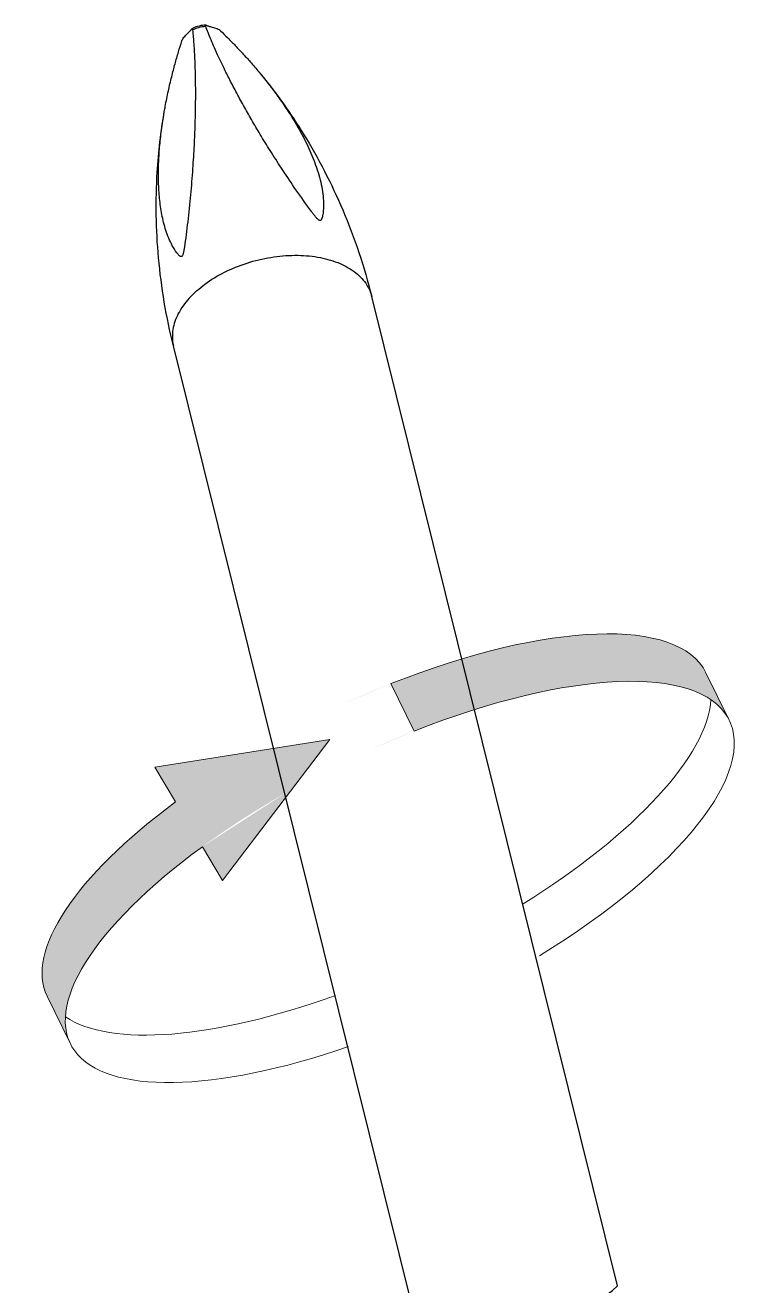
# Model space of a CAD drawing. Header units: millimetres. Extents: x 14276 to 15242, y -9916 to -8542.
# Drawn here: x 14808.4 to 14848.8, y -9504.1 to -9434.5 of the extents above; entities that cross this region are included whole.
import ezdxf

# ---------------------------------------------------------------- set-up
doc = ezdxf.new("R2010")
doc.units = ezdxf.units.MM
doc.layers.add('part', color=7, linetype='Continuous', lineweight=20)

# ---------------------------------------------------------------- blocks, each defined once
blk = doc.blocks.new('u9')
at = {"layer": 'part'}
h = blk.add_hatch(color=5, dxfattribs=at)
edge = h.paths.add_edge_path()
edge.add_ellipse((-68.59254812783547, 246.1260599996986), major_axis=(18.18191370218994, 8.922387313119096), ratio=0.3599436154490612, start_angle=296.8906818468813, end_angle=360)
edge.add_line((-50.41063442564155, 255.0484473128181), (-51.69525696483834, 257.6662328143284))
edge.add_ellipse((-69.87717066701953, 248.7438455011907), major_axis=(18.18191370218994, 8.922387313119096), ratio=0.3599436154490612, start_angle=348.4630409672899, end_angle=360.00000000010573, ccw=False)
edge.add_ellipse((-69.87717066701953, 248.7438455011907), major_axis=(18.18191370218994, 8.922387313119096), ratio=0.3599436154490612, start_angle=296.14794840518715, end_angle=348.4630409672899, ccw=False)
edge.add_line((-58.98169059174325, 246.8011597463264), (-60.09688035385807, 248.6710348666875))
edge.add_line((-60.09688035385989, 248.6710348666857), (-66.02330304955285, 240.8904889968744))
edge.add_line((-66.02330304954921, 240.8904889968726), (-56.36102887441484, 242.4070105973697))
edge.add_line((-56.3610288744203, 242.4070105973697), (-57.50476212634931, 244.3247455199526))
h = blk.add_hatch(color=5, dxfattribs=at)
edge = h.paths.add_edge_path()
edge.add_ellipse((-69.87717066701953, 248.7438455011907), major_axis=(18.18191370218994, 8.922387313119096), ratio=0.3599436154490612, start_angle=540.0000000001054, end_angle=617.5277835045085, ccw=False)
edge.add_line((-88.05908436920254, 239.8214581880584), (-86.77446183002758, 237.203672686579))
edge.add_ellipse((-68.59254812783547, 246.1260599996986), major_axis=(18.18191370218994, 8.922387313119096), ratio=0.3599436154490612, start_angle=180, end_angle=257.5277835045084)
edge.add_line((-69.38346004222876, 237.8091062396143), (-70.668082581411, 240.42689174111))
at = {"color": 7, "linetype": 'Continuous'}
for p, q in [((-70.95923485235289, 273.7487484008088), (-57.38619863579697, 219.1854738284128)), ((-81.89821627964375, 271.0158341369679), (-68.3251800630751, 216.4525595645118)), ((-59.16947937688565, 201.4969655602836), (-59.17883559266738, 201.4959779789297))]:
    blk.add_line(p, q, dxfattribs=at)
at = {"color": 7}
blk.add_arc((-77.98008433339783, 266.9623447991471), 5.637600000004449, 74.0272164499905, 134.0272164498911, dxfattribs=at)
at = {"color": 7, "linetype": 'Continuous'}
for centre, radius, start, end in [((-59.16250762465825, 202.9890417821225), 1.4931655158024, 269.3758268389986, 272.9695927917751), ((-59.16696550689448, 203.0530482815011), 1.5573174246288, 273.0113869085797, 287.336107824479)]:
    blk.add_arc(centre, radius, start, end, dxfattribs=at)
for points, start_tangent, end_tangent in [([(-58.34610360861734, 216.4535618261743), (-57.70959783761464, 217.2990664724548), (-57.37216420015284, 218.1747887357978), (-57.35341311234879, 219.0298348214001), (-57.38642414096466, 219.1854170122933)], (0.6896984464108008, 0.724096715238029), (-0.2443147791292508, 0.9696959774585231)), ([(-57.38619863580425, 219.1854738284146), (-56.56207056538187, 214.3190443567328), (-56.48955318172011, 209.6047444022788), (-56.88068680091055, 206.2564319365902)], (0.2423827749254176, -0.9701806998798926), (-0.1720784631909493, -0.9850832464852142)), ([(-62.20163379231781, 204.1952172472302), (-62.24748792536775, 204.2509808948125), (-64.56818526798816, 207.5069742853248), (-66.72496607920402, 211.6788237186756), (-68.32518006307873, 216.4525595645118)], (-0.636101889976504, 0.7716050709846238), (-0.2423827749220865, 0.970180699880734)), ([(-58.34610360861734, 216.4535618261743), (-59.24469011113069, 215.6874124539008), (-60.35313476392548, 215.0451441719506), (-61.6070187928708, 214.5640832785593), (-62.93347101580366, 214.2721872841503), (-64.25540285106945, 214.1864201231092), (-65.49598842527121, 214.3117662709246), (-66.58312941425356, 214.6409410650504), (-67.45364513549248, 215.1548140631767), (-68.05694437913735, 215.823520834163), (-68.32495455790922, 216.4526163804421)], (-0.6896984464098046, -0.7240967152389678), (-0.2443147791129689, 0.9696959774624674)), ([(-58.01129694715746, 213.5790948099748), (-57.99819744079105, 213.6714269459135), (-57.98543255028562, 213.7578755710983), (-57.97265387176594, 213.8393258517208), (-57.95942452059535, 213.9167194308484), (-57.94512983796994, 213.9910311111635), (-57.92898516252535, 214.0623768608093), (-57.91031783915605, 214.1283032631382), (-57.88743389521551, 214.1870020365732), (-57.85734614784633, 214.2334506871957)], (0.1385799842826411, 0.9903512447389012), (0.6886342727200478, 0.7251088459225777)), ([(-57.85734614784633, 214.2334506871957), (-57.81842846962354, 214.2558668600195), (-57.77974838008777, 214.2518632909705), (-57.74247198607554, 214.232343460415), (-57.7071382248505, 214.2041918421837), (-57.6732975850955, 214.1709055781557), (-57.63940706871472, 214.1329442919505), (-57.6047987789334, 214.0905298629768), (-57.56891707642717, 214.0435380937415)], (0.6886342728201915, 0.7251088458276295), (0.5963983717182936, -0.8026885960394329)), ([(-58.43675440636252, 201.7445787375982), (-58.46829902407444, 202.070030236735), (-58.49841007028044, 202.4397131483511), (-58.52644083606174, 202.8582172895058), (-58.55139474400494, 203.3309563761231), (-58.5719807343412, 203.8644769611856), (-58.58656090871773, 204.465864322623), (-58.5931323083405, 205.1471209310603), (-58.58884042911995, 205.9332542636894), (-58.56908900771305, 206.8549390110602), (-58.52668580980753, 207.9509256879901), (-58.45248048029134, 209.238672815527), (-58.34079393478714, 210.665323463094), (-58.19075079203685, 212.1536482336287), (-58.01129694715746, 213.5790948099748)], (-0.1050081407151409, 0.9944713622741589), (0.1385799842783931, 0.9903512447396847)), ([(-57.56891707642717, 214.0435380937415), (-57.12471820177961, 213.2394360345461), (-56.84366780533492, 212.374660513351), (-56.67343708455701, 211.4934445965955), (-56.58328937029, 210.6048615156815), (-56.55594062289128, 209.7127941114159), (-56.58101809672189, 208.8098775273702), (-56.65473774680686, 207.8747538973093), (-56.77562350734661, 206.9091441956407), (-56.88071876922368, 206.2563053514787)], (0.5963983716970036, -0.8026885960552833), (-0.1720656082842748, -0.9850854919476753)), ([(-65.62519613896984, 211.9537281418216), (-65.61427000321237, 212.0147082774038), (-65.6022547924058, 212.070782642475), (-65.58877202876829, 212.1218751749275), (-65.57329320986719, 212.1676284196237), (-65.55489183755526, 212.2075440871813), (-65.53190773718052, 212.2403219302741), (-65.50180937421646, 212.262188033139), (-65.45973316352138, 212.2652892965361), (-65.40954877864169, 212.2421596508229), (-65.35840272825772, 212.2012626895885), (-65.3072626607227, 212.1500424369169), (-65.25674208865166, 212.0930136084771), (-65.20844049615334, 212.0345326971801), (-65.1600027223667, 211.9732576982096), (-65.11026121236682, 211.9084768136254), (-65.0582741185699, 211.8394476953436), (-65.00318431271262, 211.7653895390704)], (0.1629507278226449, 0.9866342079530761), (0.5952232577907536, -0.8035603732041724)), ([(-62.20161458949224, 204.1951937841222), (-62.65352711499509, 204.759414391985), (-63.14980671950434, 205.4212991654204), (-63.65682105468841, 206.1553554684015), (-64.16986501087922, 206.9791425102831), (-64.67533069247838, 207.9113733167123), (-65.13440774736955, 208.9456889532721), (-65.48000708664586, 210.0178003327728), (-65.65514582734068, 211.0523506511472), (-65.62519613896984, 211.9537281418216)], (-0.6361058197717244, 0.771601831291585), (0.1629507278091144, 0.9866342079547471)), ([(-65.00318431271262, 211.7653895390704), (-64.14824045273781, 210.5714553010239), (-63.42097267260033, 209.4958817586066), (-62.79339242086462, 208.522981045282), (-62.24020888680388, 207.6283298842282), (-61.74656118847452, 206.7970954477478), (-61.29845771674081, 206.0116589459958), (-60.88102506989162, 205.2488080518342), (-60.49371983948913, 204.5085226852971), (-60.15721440410198, 203.8339369812929), (-59.87874387605734, 203.2479321125775), (-59.6486963594507, 202.7397459445001), (-59.45744304032814, 202.295975266572), (-59.29734054632172, 201.9049525793944), (-59.16251611177177, 201.5563151454462)], (0.5952232578040665, -0.8035603731949075), (0.3502809268935836, -0.9366446883714918)), ([(-56.88071876922368, 206.2563053514787), (-56.93137001094874, 205.9755233736105), (-57.10509456687396, 205.1192266622656), (-57.28750481992938, 204.3392310786458), (-57.4735285455863, 203.6266055158394), (-57.66080075002719, 202.9711594653872), (-57.84976357992491, 202.36084535587)], (-0.1720656082733675, -0.9850854919495542), (-0.306630690940102, -0.9518285661681298)), ([(-59.98785935170235, 201.8062203498994), (-60.38202623843426, 202.1935214877922), (-60.79812763524023, 202.6191404560759), (-61.23568552225152, 203.0858064054355), (-61.69284359195262, 203.5961534475155), (-62.16688206508479, 204.1531519037017), (-62.20161458949224, 204.1951937841222)], (-0.7205193371838337, 0.6934348453489457), (-0.6361058197588652, 0.7716018313018816)), ([(-57.84976357992491, 202.36084535587), (-57.89604676019189, 202.2594171317633), (-57.96495722526561, 202.1591096079101)], (-0.3066306907742227, -0.9518285662218496), (-0.6192825532854825, -0.7851682107649419)), ([(-59.79149120313923, 201.6853041630347), (-59.9009740022575, 201.7405542023134), (-59.98785935170235, 201.8062203498994)], (-0.9216045282555204, 0.3881302532642167), (-0.7205193373706512, 0.6934348451551259)), ([(-59.2609375180291, 201.5217194615379), (-59.32799737228561, 201.5473356811453), (-59.41344127489356, 201.5735168434858), (-59.52421896696069, 201.6017339298032), (-59.65274597700591, 201.6363595987496), (-59.79149120313923, 201.6853041630347)], (-0.927875861968643, 0.3728892392868955), (-0.9216045281313242, 0.3881302535591354)), ([(-58.43675440636252, 201.7445787375982), (-58.78952455492436, 201.6137046790082), (-59.16251611177177, 201.5563151454462)], (-0.8958587496509329, -0.4443389479595197), (-0.9988284291831514, -0.0483918283955407)), ([(-58.70292150246496, 201.5664747975716), (-58.40070422942881, 201.6974754941566)], (0.9547657555620465, 0.2973589615365595), (0.8682695688431139, 0.4960926887397614)), ([(-58.4073370959959, 201.6946663239542), (-58.42613703302595, 201.7036784762313), (-58.43675440636252, 201.7445787375982)], (-0.9672388827193985, -0.2538679652011448), (-0.105008141254391, 0.994471362218161)), ([(-58.27009055720191, 201.8477584011162), (-58.31665848621742, 201.795208099029), (-58.35366545874422, 201.7482175832847), (-58.38276969024628, 201.7126997042651), (-58.40056562067184, 201.6973620178233)], (-0.6895287474512044, -0.7242583147181348), (-0.8814601896184537, -0.4722583340895964)), ([(-57.96495722526561, 202.1591096079101), (-58.04533892466134, 202.0669635349368), (-58.12724333825827, 201.985392044362), (-58.20332693122145, 201.9136064324521), (-58.27009055720191, 201.8477584011162)], (-0.6192825532691336, -0.7851682107779563), (-0.6895287476747843, -0.7242583145050361)), ([(-59.1788327279919, 201.4957661663266), (-59.20758101095089, 201.5015632987397), (-59.2609375180291, 201.5217194615379)], (-0.999908552453572, -0.01352356204098674), (-0.9278758620440486, 0.3728892391001795)), ([(-59.16251611177177, 201.5563151454462), (-59.15464964423154, 201.5141464903681), (-59.16947937688929, 201.4969655602799)], (0.3502809280468874, -0.93664468793937), (-0.9685976427527107, -0.2486334781428471))]:
    blk.add_spline(points, degree=3, dxfattribs=dict(at, start_tangent=start_tangent, end_tangent=end_tangent))
at = {"layer": 'part'}
for p, q in [((-70.668082581411, 240.4268917411064), (-69.3834600422324, 237.8091062396088)), ((-88.059084369208, 239.8214581880693), (-86.77446183002394, 237.2036726865772))]:
    blk.add_line(p, q, dxfattribs=at)
for points in [[(-51.6952569648256, 257.6662328143084), (-50.410634425647, 255.0484473128145)], [(-57.50476212634203, 244.3247455199489), (-56.3610288744203, 242.407010597366), (-66.02330304954921, 240.890488996869), (-60.09688035385989, 248.6710348666802), (-58.98169059174325, 246.8011597463174)]]:
    blk.add_lwpolyline(points, dxfattribs=at)
for centre, major_axis, ratio, start_param, end_param in [((-69.87717066701953, 248.743845501187), (18.18191370219191, 8.922387313118973), 0.3599436154489898, -1.11442853448293, 1.241616152184315), ((-68.59254812783547, 246.1260599996913), (18.18191370218372, 8.92238731312238), 0.3599436154490506, 0.201357920790717, 1.27330162335533), ((-68.59254812783547, 246.1260599996913), (18.18191370219108, 8.922387313119412), 0.3599436154489554, -1.101465390460578, 1.316724507205436e-13), ((-69.87717066701953, 248.743845501187), (18.18191370218839, 8.922387313121934), 0.3599436154490992, 1.826990002971805, 4.494707737516674), ((-68.59254812783547, 246.1260599996913), (18.18191370218896, 8.92238731312519), 0.3599436154491468, 1.85028552740373, 2.940234732800632), ((-68.59254812783547, 246.1260599996913), (18.18191370219008, 8.92238731311923), 0.3599436154491232, 3.141592653589617, 4.494707737516733)]:
    blk.add_ellipse(centre, major_axis=major_axis, ratio=ratio, start_param=start_param, end_param=end_param, dxfattribs=at)

msp = doc.modelspace()

# ---------------------------------------------------------------- block references
at = {"rotation": 180}
msp.add_blockref('u9', (14759.20795539856, -9233.039292907726), dxfattribs=at)

doc.saveas('drawing.dxf')
